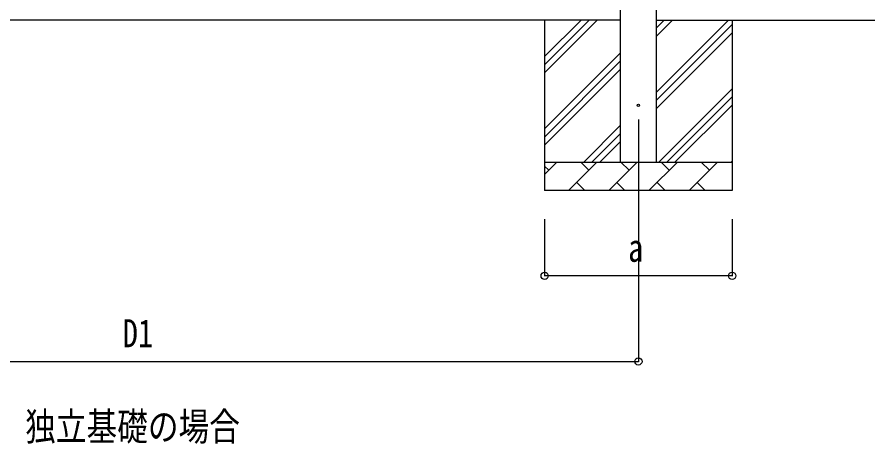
# Model space of a CAD drawing. Units: millimetres, scale not verified. Extents: x -12615 to 12615, y -8910 to 8910.
# Drawn here: x -9358 to -6338, y -4231 to -2730 of the extents above; entities that cross this region are included whole.
import ezdxf
from ezdxf.enums import TextEntityAlignment as Align

# ---------------------------------------------------------------- set-up
doc = ezdxf.new("R2010")
doc.units = ezdxf.units.MM
doc.header["$LTSCALE"] = 40
for name, color, linetype in [('0-2_USER1', 3, 'Continuous'), ('0-4_YKK_12', 2, 'Continuous'), ('0-5_YKK_13', 4, 'Continuous'), ('0-6_YKK_A1', 4, 'Continuous'), ('0-7_YKK_D', 6, 'Continuous')]:
    doc.layers.add(name, color=color, linetype=linetype)
doc.styles.add('ＭＳ ゴシック', font='')
doc.styles.get('ＭＳ ゴシック').set_extended_font_data('MS Gothic')

msp = doc.modelspace()

# ---------------------------------------------------------------- linework, layer by layer
at = {"layer": '0-4_YKK_12'}
msp.add_line((-7170.94, -3090), (-7170.94, -3590), dxfattribs=at)
at = {"layer": '0-5_YKK_13'}
msp.add_circle((-7170.94, -3040), 4.5, dxfattribs=at)
at = {"layer": '0-6_YKK_A1'}
for p, q in [((-7233.44, -3240), (-7233.44, -440)), ((-7108.44, -440), (-7108.44, -3240)), ((-7233.44, -2740), (-10581.44, -2740)), ((-7500.94, -2740), (-7500.94, -3340)), ((-7500.94, -2925.05), (-7315.89, -2740)), ((-7500.94, -2896.77), (-7344.17, -2740)), ((-7500.94, -2868.48), (-7372.46, -2740)), ((-7108.44, -2740), (-6338.44, -2740)), ((-7108.44, -2995.1), (-6853.34, -2740)), ((-7108.44, -2797.11), (-7051.33, -2740)), ((-7108.44, -2768.82), (-7079.62, -2740)), ((-6840.94, -2740), (-6840.94, -3340)), ((-7108.44, -3023.38), (-6840.94, -2755.88)), ((-7108.44, -3051.67), (-6840.94, -2784.17)), ((-7500.94, -3123.04), (-7233.44, -2855.54)), ((-7500.94, -3151.32), (-7233.44, -2883.82)), ((-7500.94, -3179.61), (-7233.44, -2912.11)), ((-7098.78, -3240), (-6840.94, -2982.16)), ((-7070.5, -3240), (-6840.94, -3010.44)), ((-7042.21, -3240), (-6840.94, -3038.73)), ((-7363.34, -3240), (-7233.44, -3110.1)), ((-7335.06, -3240), (-7233.44, -3138.38)), ((-7306.77, -3240), (-7233.44, -3166.67)), ((-7500.94, -3240), (-6840.94, -3240)), ((-7500.94, -3282.89), (-7458.05, -3240)), ((-7486.6, -3268.55), (-7500.94, -3254.21)), ((-7416.63, -3340), (-7316.63, -3240)), ((-7345.18, -3268.55), (-7373.73, -3240)), ((-7275.2, -3340), (-7175.2, -3240)), ((-7203.76, -3268.55), (-7232.31, -3240)), ((-7133.78, -3340), (-7033.78, -3240)), ((-7062.34, -3268.55), (-7090.89, -3240)), ((-6992.36, -3340), (-6892.36, -3240)), ((-6920.92, -3268.55), (-6949.47, -3240)), ((-6844.22, -3240), (-6840.94, -3236.72)), ((-7388.07, -3311.45), (-7359.52, -3340)), ((-7246.65, -3311.45), (-7218.1, -3340)), ((-7105.23, -3311.45), (-7076.68, -3340)), ((-6963.81, -3311.45), (-6935.26, -3340)), ((-6840.94, -3340), (-7500.94, -3340))]:
    msp.add_line(p, q, dxfattribs=at)
at = {"layer": '0-7_YKK_D'}
for p, q in [((-7500.94, -3440), (-7500.94, -3641)), ((-7170.94, -3440), (-7170.94, -3942)), ((-6840.94, -3440), (-6840.94, -3641)), ((-6840.94, -3640), (-7500.94, -3640)), ((-10643.94, -3941), (-7170.94, -3941))]:
    msp.add_line(p, q, dxfattribs=at)
for centre in [(-7500.94, -3640), (-6840.94, -3640), (-7170.94, -3941)]:
    msp.add_circle(centre, 12.75, dxfattribs=at)

# ---------------------------------------------------------------- texts
at = {"layer": '0-2_USER1', "style": 'ＭＳ ゴシック', "width": 0.8}
msp.add_text('独立基礎の場合', height=98.97, dxfattribs=at).set_placement((-9329.81, -4249.41), align=Align.BOTTOM_LEFT)
at = {"layer": '0-7_YKK_D', "style": 'ＭＳ ゴシック', "width": 0.8}
for s, p in [('a', (-7206.94, -3620)), ('D1', (-8986.64, -3921))]:
    msp.add_text(s, height=98.97, dxfattribs=at).set_placement(p, align=Align.BOTTOM_LEFT)

doc.saveas('drawing.dxf')
